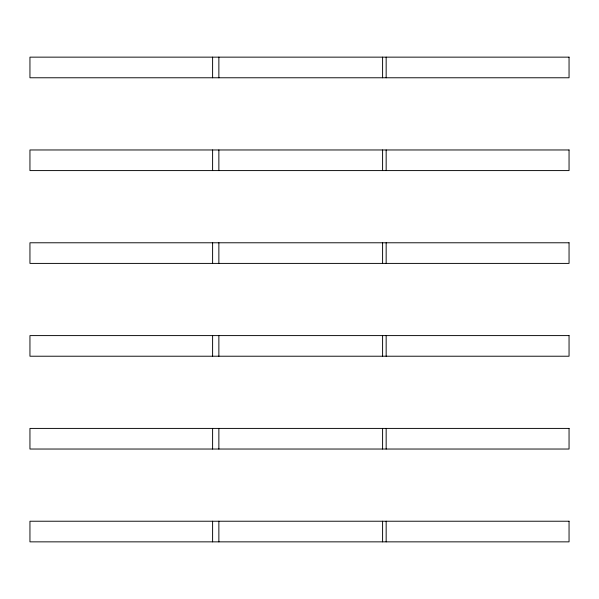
<?xml version="1.0" encoding="UTF-8"?>
<svg xmlns="http://www.w3.org/2000/svg" width="599" height="599" viewBox="0 0 599 599"><rect width="100%" height="100%" fill="white"/><g stroke="black" fill="none" stroke-linecap="round" stroke-linejoin="round"><path stroke-width="0.9" d="M386.16 57.145L386.16 77.773M386.16 149.967L386.16 170.588M386.16 242.782L386.16 263.403M386.16 335.597L386.16 356.218M386.16 428.412L386.16 449.033M386.16 521.227L386.16 541.855M382.596 57.145L382.596 77.773M382.596 149.967L382.596 170.588M382.596 242.782L382.596 263.403M382.596 335.597L382.596 356.218M382.596 428.412L382.596 449.033M382.596 521.227L382.596 541.855M218.867 57.145L218.867 77.773M218.867 149.967L218.867 170.588M218.867 242.782L218.867 263.403M218.867 335.597L218.867 356.218M218.867 428.412L218.867 449.033M218.867 521.227L218.867 541.855M212.608 57.145L212.608 77.773M212.608 149.967L212.608 170.588M212.608 242.782L212.608 263.403M212.608 335.597L212.608 356.218M212.608 428.412L212.608 449.033M212.608 521.227L212.608 541.855M569.05 57.145L29.95 57.145L29.95 77.773L569.05 77.773L569.05 57.145M569.05 149.967L29.95 149.967L29.95 170.588L569.05 170.588L569.05 149.967M569.05 242.782L29.95 242.782L29.95 263.403L569.05 263.403L569.05 242.782M569.05 335.597L29.95 335.597L29.95 356.218L569.05 356.218L569.05 335.597M569.05 428.412L29.95 428.412L29.95 449.033L569.05 449.033L569.05 428.412M569.05 521.227L29.95 521.227L29.95 541.855L569.05 541.855L569.05 521.227"/></g></svg>
